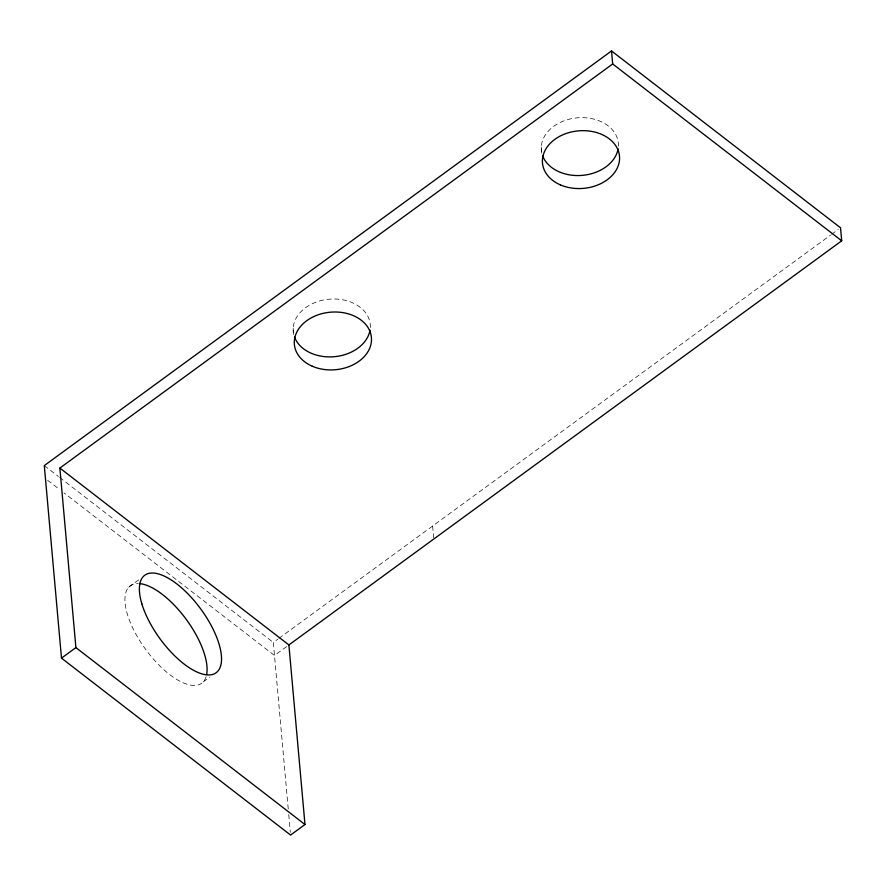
<?xml version="1.0" encoding="UTF-8"?>
<svg xmlns="http://www.w3.org/2000/svg" width="886" height="886" viewBox="0 0 886 886"><rect width="100%" height="100%" fill="white"/><g stroke="black" fill="none" stroke-linecap="round" stroke-linejoin="round"><path stroke-width="0.66" stroke-dasharray="4.43 3.32" d="M128.813 587.13L138.792 579.832M203.248 681.888L209.893 677.026M288.249 809.007L273.32 642.461L277.772 639.194M278.891 638.385L830.481 235.167M831.6 234.347L838.3 229.441M286.676 646.558L274.483 655.474L64.002 492.915M44.3 465.582L58.476 476.535M59.572 477.377L273.32 642.461M47.645 480.29L59.639 489.548M541.246 146.954L541.822 153.466M432.623 526.007L433.675 537.713M293.166 328.307L293.742 334.819M288.736 814.5L290.331 832.319M293.742 334.576A38.674 28.873 -5.1 0 1 329.06 299.202A38.674 28.873 -5.1 0 1 370.304 327.587M541.822 153.223A38.674 28.873 -5.1 0 1 577.14 117.849A38.674 28.873 -5.1 0 1 618.384 146.234M206.117 676.671A60.414 25.24 53.8 0 1 145.492 649.183A60.414 25.24 53.8 0 1 138.294 583.509"/><path stroke-width="1.33" d="M611.517 50.945L44.3 465.582L61.488 658.132L290.575 835.055L304.983 824.523L288.891 644.942L59.871 468.063L612.68 63.958L611.517 50.945L840.537 227.813L841.7 240.826L288.891 644.942M61.488 658.132L75.897 647.6L59.871 468.063M612.68 63.958L841.7 240.826M75.897 647.6L304.983 824.523M370.027 330.101A38.674 28.873 -5.1 0 1 334.399 356.693A38.674 28.873 -5.1 0 1 294.484 336.99M618.107 148.759A38.674 28.873 -5.1 0 1 582.479 175.35A38.674 28.873 -5.1 0 1 542.564 155.648M139.645 583.597A60.414 25.24 53.8 0 1 185.905 618.937A60.414 25.24 53.8 0 1 206.704 674.224M312.271 366.228A38.674 28.873 -5.1 0 0 371.467 340.601A38.674 28.873 -5.1 0 0 314.94 316.058A38.674 28.873 -5.1 0 0 312.271 366.228M560.362 184.875A38.674 28.873 -5.1 0 0 619.547 159.247A38.674 28.873 -5.1 0 0 563.031 134.716A38.674 28.873 -5.1 0 0 560.362 184.875M141.849 603.82A60.414 25.24 53.8 0 0 211.887 674.623A60.414 25.24 53.8 0 0 187.577 593.487A60.414 25.24 53.8 0 0 141.849 603.82"/></g></svg>
